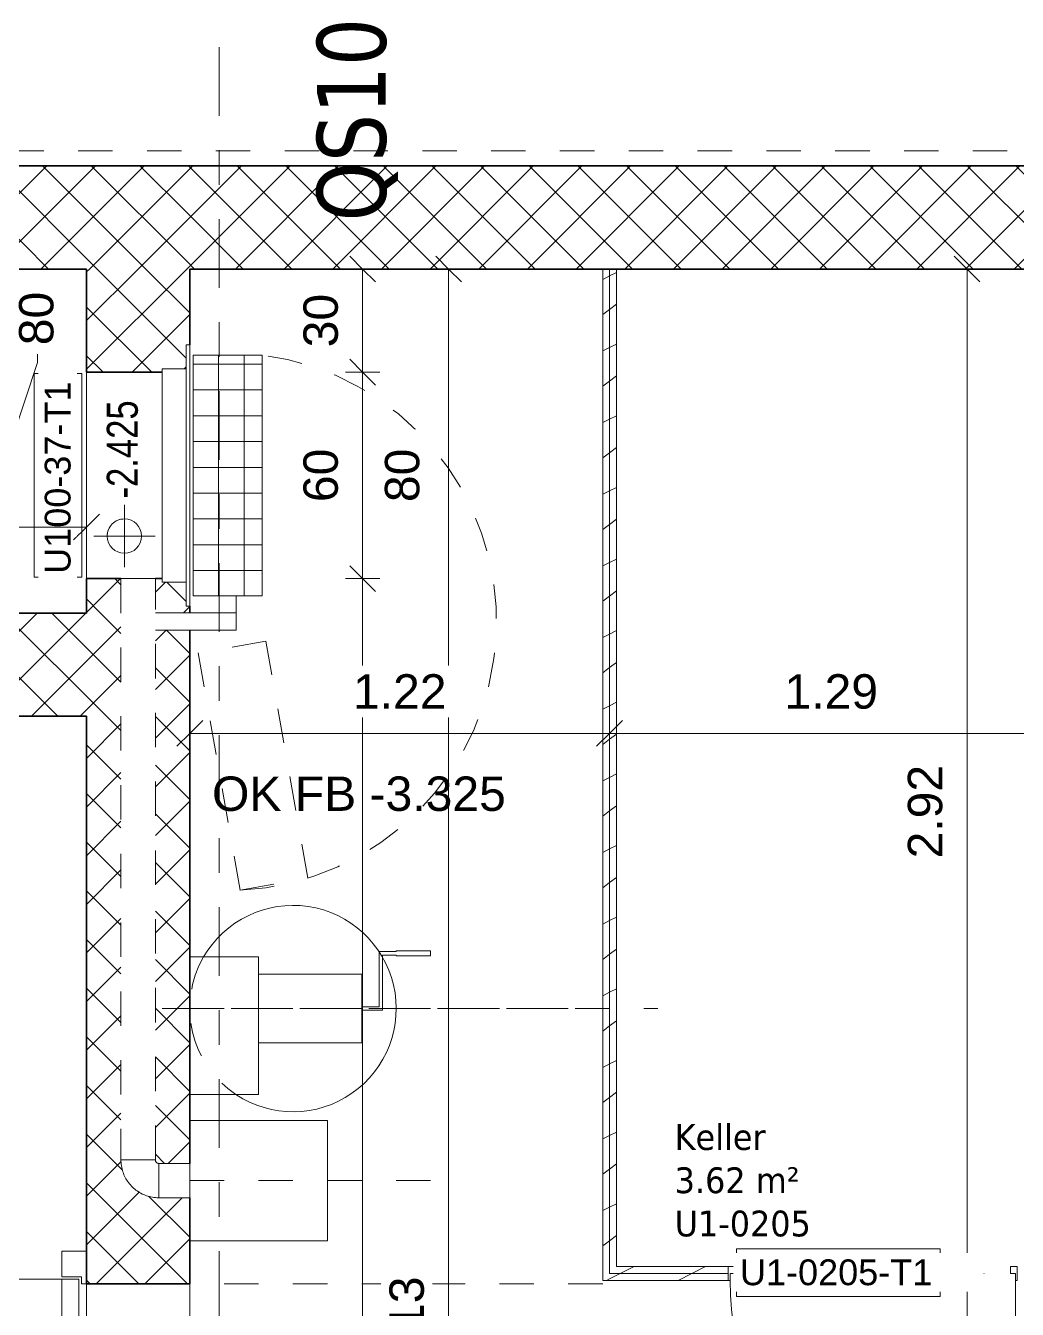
# Model space of a CAD drawing. Header units: metres. Extents: x -86 to 44, y -23 to 39.
# Drawn here: x -16.46 to -13.578, y 28.077 to 31.809 of the extents above; entities that cross this region are included whole.
import ezdxf

# ---------------------------------------------------------------- set-up
doc = ezdxf.new("R2010")
doc.units = ezdxf.units.M
for name, pattern in [('_Rasterlinie_', [0.375, 0.2, -0.05, 0.075, -0.05]), ('_Strichliert - Fein_', [0.15, 0.1, -0.05]), ('_Strichpunkt - Fein_', [0.2, 0.1, -0.05, 0, -0.05]), ('_Verdeckte Linien_', [0.15, 0.1, -0.05]), ('Strich Punkt fein', [0.2, 0.1, -0.05, 0, -0.05]), ('Strichpunkt - Weit', [0.5, 0.2, -0.15, 0, -0.15])]:
    doc.linetypes.add(name, pattern=pattern)
for name, color, linetype, lineweight in [('A-____-____-DIMS', 7, 'Continuous', 5), ('A-____-____-DIMS-50', 7, 'Continuous', 5), ('A-AREA-____-IDEN', 7, 'Continuous', 5), ('A-DETL-____-THIN', 7, 'Continuous', 9), ('A-DETL-GENF-HDLN', 7, '_Verdeckte Linien_', 9), ('A-DETL-GENF-OTLN', 7, 'Continuous', 9), ('A-DOOR-____-HDLN', 7, '_Verdeckte Linien_', 9), ('A-DOOR-____-IDEN', 7, 'Continuous', 5), ('A-DOOR-____-OTLN', 7, 'Continuous', 9), ('A-DOOR-FRAM-MCUT', 7, 'Continuous', 9), ('A-DOOR-FRAM-OTLN', 7, 'Continuous', 9), ('A-DOOR-OPNG-OTLN', 7, 'Continuous', 9), ('A-WALL-____-MCUT', 7, 'Continuous', 35), ('A-WALL-____-PATT', 7, 'Continuous', 35), ('A-WALL-FNSH-MCUT', 7, 'Continuous', 35), ('G-____-____-DIMS', 7, 'Continuous', 5), ('I-WALL-____-OTLN', 7, 'Continuous', 9), ('M-HVAC-DUCT-OTLN', 7, 'Continuous', 9), ('Q-SPCQ-____-HDLN', 7, '_Verdeckte Linien_', 9), ('Q-SPCQ-____-OTLN', 7, 'Continuous', 9), ('S-GRID-____-OTLN', 7, 'Continuous', 5)]:
    doc.layers.add(name, color=color, linetype=linetype, lineweight=lineweight)
doc.layers.add('A-DETL-____-OTLN', color=5, linetype='Continuous', lineweight=9, true_color=0x0000ff)
doc.layers.add('G-____-____-SYMB', color=7, linetype='Strichpunkt - Weit', lineweight=5, true_color=0x008080)
doc.styles.add('Arial_1', font='arial.ttf', dxfattribs={"height": 0.1})
doc.styles.add('Arial_2', font='arial.ttf', dxfattribs={"height": 0.075})
doc.styles.add('Arial_4', font='arial.ttf', dxfattribs={"width": 0.8, "height": 0.09})
doc.styles.add('Verdana_1', font='verdana.ttf', dxfattribs={"width": 0.8, "height": 0.2})
doc.styles.add('Verdana_3', font='verdana.ttf', dxfattribs={"width": 0.9, "height": 0.075})
doc.dimstyles.new('Arial_2_00mm_fein', dxfattribs={"dimscale": 0.3048, "dimtxt": 0.102026, "dimasz": 0.246063, "dimexe": 0.164042, "dimexo": 0.0625, "dimgap": 0.123031, "dimtad": 1, "dimdec": 1, "dimlfac": 100, "dimrnd": 0.5, "dimdsep": 46, "dimtxsty": 'Arial_1', "dimblk1": 'OBLIQUE', "dimblk2": 'OBLIQUE', "dimsah": 1, "dimcen": 0.09, "dimazin": 0, "dimtfac": 1, "dimtdec": 4, "dimtix": 1, "dimtmove": 0, "dimatfit": 3, "dimfxl": 0.164042, "dimfxlon": 1, "dimtvp": 1, "dimtfill": 1, "dimtolj": 1, "dimtzin": 0, "dimarcsym": 2})
doc.dimstyles.new('Arial_2_00mm_fein_2', dxfattribs={"dimscale": 0.3048, "dimtxt": 0.102026, "dimasz": 0.246063, "dimexe": 0.164042, "dimexo": 0.0625, "dimgap": 0.123031, "dimtad": 1, "dimrnd": 0.005, "dimzin": 0, "dimdsep": 46, "dimtxsty": 'Arial_1', "dimblk1": 'OBLIQUE', "dimblk2": 'OBLIQUE', "dimsah": 1, "dimcen": 0.09, "dimazin": 0, "dimtfac": 1, "dimtdec": 4, "dimtix": 1, "dimtmove": 0, "dimatfit": 3, "dimfxl": 0.164042, "dimfxlon": 1, "dimtvp": 1, "dimtfill": 1, "dimtolj": 1, "dimtzin": 0, "dimarcsym": 2})
doc.dimstyles.new('SUB_Rohbau_fein_1', dxfattribs={"dimscale": 0.3048, "dimtxt": 0.102026, "dimasz": 0.246063, "dimexe": 0.164042, "dimexo": 0.0625, "dimgap": 0.123031, "dimtad": 1, "dimrnd": 0.005, "dimzin": 0, "dimdsep": 46, "dimtxsty": 'Arial_1', "dimblk1": 'OBLIQUE', "dimblk2": 'OBLIQUE', "dimsah": 1, "dimcen": 0.09, "dimazin": 0, "dimtfac": 1, "dimtdec": 4, "dimtix": 1, "dimtmove": 0, "dimatfit": 3, "dimfxl": 0.164042, "dimfxlon": 1, "dimtvp": 1, "dimtfill": 1, "dimtolj": 1, "dimtzin": 0, "dimarcsym": 2})
doc.dimstyles.new('SUB_Rohbau_fein_2', dxfattribs={"dimscale": 0.3048, "dimtxt": 0.102026, "dimasz": 0.246063, "dimexe": 0.164042, "dimexo": 0.0625, "dimgap": 0.123031, "dimtad": 1, "dimrnd": 0.005, "dimzin": 0, "dimdsep": 46, "dimtxsty": 'Arial_1', "dimblk1": 'OBLIQUE', "dimblk2": 'OBLIQUE', "dimsah": 1, "dimcen": 0.09, "dimazin": 0, "dimtfac": 1, "dimtdec": 4, "dimtix": 1, "dimtmove": 2, "dimatfit": 3, "dimfxl": 0.164042, "dimfxlon": 1, "dimtvp": 1, "dimtfill": 1, "dimtolj": 1, "dimtzin": 0, "dimarcsym": 2})
doc.dimstyles.new('SUB_Rohbau_fein_9', dxfattribs={"dimscale": 0.3048, "dimtxt": 0.102026, "dimasz": 0.246063, "dimexe": 0.164042, "dimexo": 0.0625, "dimgap": 0.123031, "dimtad": 1, "dimrnd": 0.005, "dimzin": 0, "dimdsep": 46, "dimtxsty": 'Arial_1', "dimblk1": 'OBLIQUE', "dimblk2": 'OBLIQUE', "dimsah": 1, "dimcen": 0.09, "dimazin": 0, "dimtfac": 1, "dimtdec": 4, "dimtix": 1, "dimtmove": 0, "dimatfit": 3, "dimfxl": 0.164042, "dimfxlon": 1, "dimtvp": 1, "dimtfill": 1, "dimtolj": 1, "dimtzin": 0, "dimarcsym": 2})
pattern_1 = [(45, (0, 0), (-0.07071068, 0.07071068), []), (135, (0, 0), (-0.07071068, -0.07071068), [])]
pattern_2 = [(216.87, (0.0833, 0.20825), (0.624749256, 0.416501116), [0.10412, -0.93712]), (206.565, (0.20825, 0.14578), (-0.20825414, -0.2082493), [0.23283, -0.23283]), (198.435, (0.20825, 0.04165), (-0.41650024, -0.20824584), [0.13171, -0.52684])]

# ---------------------------------------------------------------- blocks, each defined once
blk = doc.blocks.new('TU DF 1 - Rahmenstock - stumpf einschlagend - 800x1900 Kellerabteil-V76--01_UG_OK_FFB_AF')
at = {"layer": 'A-DOOR-FRAM-MCUT', "color": 253, "true_color": 0x999999}
for p, q in [((-0.42, 0.02), (-0.4, 0.02)), ((-0.42, -0.02), (-0.42, 0.02)), ((-0.4, 0.02), (-0.4, 0)), ((0.4, 0.02), (0.42, 0.02)), ((0.4, 0), (0.4, 0.02)), ((0.42, 0.02), (0.42, -0.02)), ((-0.415, -0.02), (-0.42, -0.02)), ((-0.415, 0), (-0.415, -0.02)), ((-0.4, 0), (-0.415, 0)), ((0.415, 0), (0.4, 0)), ((0.415, -0.02), (0.415, 0)), ((0.42, -0.02), (0.415, -0.02))]:
    blk.add_line(p, q, dxfattribs=at)
at = {"layer": 'A-DOOR-OPNG-OTLN', "color": 253, "true_color": 0x999999}
blk.add_line((0.415, -0.02), (0.415, -0.85), dxfattribs=at)
blk.add_arc((0.415, -0.02), 0.83, 180, 270, dxfattribs=at)
blk = doc.blocks.new('TU DF 1 - Schutzraumtür - ML - 600 x 800 - EI60-V82--01_UG_OK_FFB_AF')
at = {"layer": 'A-DETL-GENF-HDLN'}
for p, q in [((1.1709, 0.4931), (0.4815, 0.3715)), ((1.2056, 0.2961), (1.1709, 0.4931)), ((0.4815, 0.3715), (0.5162, 0.1745)), ((0.5162, 0.1745), (1.2056, 0.2961))]:
    blk.add_line(p, q, dxfattribs=at)
at = {"layer": 'A-DOOR-____-HDLN'}
blk.add_arc((0.425, 0.2598), 0.7815, 2.6343, 172.6343, dxfattribs=at)
at = {"layer": 'A-DOOR-____-OTLN'}
for p, q in [((0.3998, 0.285), (0.35, 0.285)), ((0.4498, 0.285), (0.3998, 0.285)), ((0.3998, 0.285), (0.3998, 0.05)), ((0.4498, 0.05), (0.4498, 0.285)), ((0.35, 0.235), (0.3998, 0.235))]:
    blk.add_line(p, q, dxfattribs=at)
at = {"layer": 'A-DOOR-FRAM-OTLN'}
for p, q in [((-0.38, 0.14), (-0.38, 0.15)), ((0.38, 0.15), (-0.38, 0.15)), ((0.38, 0.15), (0.38, 0.14)), ((-0.38, 0.14), (0.38, 0.14)), ((-0.31, 0.07), (-0.31, 0.14)), ((0.31, 0.14), (0.31, 0.07)), ((-0.31, 0.07), (0.31, 0.07))]:
    blk.add_line(p, q, dxfattribs=at)
blk = doc.blocks.new('StA_TU_HBR_1HDF - n_B_90x200-42359774--01_UG_OK_FFB_AF')
at = {"layer": 'A-DOOR-____-OTLN', "linetype": 'Strich Punkt fein'}
for p, q in [((0.45, 0.15), (-0.45, 0.15)), ((-0.45, -0.15), (0.45, -0.15))]:
    blk.add_line(p, q, dxfattribs=at)
at = {"layer": 'A-DOOR-____-OTLN'}
for p, q in [((-0.463, -0.222), (-0.463, -0.172)), ((-0.463, -0.172), (0.463, -0.172)), ((0.463, -0.172), (0.463, -0.222)), ((0.463, -0.222), (-0.463, -0.222))]:
    blk.add_line(p, q, dxfattribs=at)
at = {"layer": 'A-DOOR-FRAM-MCUT'}
for p, q in [((-0.545, -0.15), (-0.45, -0.15)), ((-0.545, -0.222), (-0.545, -0.15)), ((-0.47, -0.165), (-0.47, -0.222)), ((-0.45, -0.165), (-0.47, -0.165)), ((-0.45, -0.15), (-0.45, -0.165)), ((0.45, -0.15), (0.545, -0.15)), ((0.45, -0.165), (0.45, -0.15)), ((0.47, -0.165), (0.45, -0.165)), ((0.47, -0.222), (0.47, -0.165)), ((0.545, -0.15), (0.545, -0.222)), ((-0.47, -0.222), (-0.545, -0.222)), ((0.545, -0.222), (0.47, -0.222))]:
    blk.add_line(p, q, dxfattribs=at)
at = {"layer": 'A-DOOR-OPNG-OTLN'}
blk.add_line((-0.463, -1.148), (-0.463, -0.222), dxfattribs=at)
blk.add_arc((-0.463, -0.222), 0.926, 270, 0, dxfattribs=at)
blk = doc.blocks.new('SO_Belüftung_Schutzraum - Typ 2-42393395--01_UG_OK_FFB_AF')
at = {"layer": 'A-DETL-GENF-HDLN'}
for p, q in [((-0.8, -0.08), (-0.8, 1.36)), ((-1.6, 0), (-1.6, 1.2)), ((-1.6, 1.2), (0, 1.2)), ((0, 1.2), (0, 0)), ((-0.3, 0), (-0.3, 0.7)), ((-0.95, 0), (-1.6, 0)), ((0, 0), (-0.55, 0))]:
    blk.add_line(p, q, dxfattribs=at)
blk.add_arc((-0.8, 0.3), 0.3, 240, 326.4427, dxfattribs=at)
at = {"layer": 'A-DETL-GENF-OTLN'}
for p, q in [((-0.9533, 0.7), (-0.9683, 0.7)), ((-0.9683, 0.6), (-0.9683, 0.7)), ((-0.9533, 0.6), (-0.9533, 0.7)), ((-0.9658, 0.6), (-0.9683, 0.6)), ((-0.9658, 0.55), (-0.9658, 0.6)), ((-0.9558, 0.6), (-0.9533, 0.6)), ((-0.9558, 0.56), (-0.9558, 0.6)), ((-0.795, 0.56), (-0.9558, 0.56)), ((-0.795, 0.5), (-0.795, 0.56)), ((-0.805, 0.55), (-0.9658, 0.55)), ((-0.805, 0.5), (-0.805, 0.55)), ((-0.9, 0.5), (-0.7, 0.5)), ((-0.9, 0.2), (-0.9, 0.5)), ((-0.7, 0.5), (-0.7, 0.2)), ((-0.475, 0.4), (-0.125, 0.4)), ((-0.475, 0), (-0.475, 0.4)), ((-0.125, 0.4), (-0.125, 0)), ((-0.95, 0.2), (-0.55, 0.2)), ((-0.95, 0), (-0.95, 0.2)), ((-0.55, 0.2), (-0.55, 0)), ((-0.55, 0), (-0.95, 0)), ((-0.125, 0), (-0.475, 0))]:
    blk.add_line(p, q, dxfattribs=at)
blk.add_arc((-0.8, 0.3), 0.3, 326.4427, 240, dxfattribs=at)
at = {"layer": 'Q-SPCQ-____-HDLN'}
blk.add_line((-0.8, 0), (-0.8, 1.2), dxfattribs=at)
blk = doc.blocks.new('Bogen rund - 0_6 a-42395292--01_UG_OK_FFB_AF')
at = {"layer": 'M-HVAC-DUCT-OTLN'}
for p, q in [((-0.06, 0.05), (-0.06, -0.05)), ((-0.05, -0.06), (0.05, -0.06))]:
    blk.add_line(p, q, dxfattribs=at)
at = {"layer": 'M-HVAC-DUCT-OTLN', "flags": 128}
for points in [[(0.05, -0.06), (0.0499, -0.0556), (0.0496, -0.0512), (0.0492, -0.0468), (0.0486, -0.0425), (0.0478, -0.0381), (0.0468, -0.0339), (0.0457, -0.0296), (0.0444, -0.0254), (0.0429, -0.0212), (0.0413, -0.0172), (0.0395, -0.0131), (0.0376, -0.0092), (0.0355, -0.0053), (0.0332, -0.0016), (0.0308, 0.0021), (0.0282, 0.0057), (0.0255, 0.0092), (0.0227, 0.0125), (0.0197, 0.0158), (0.0166, 0.0189), (0.0134, 0.0219), (0.0101, 0.0248), (0.0066, 0.0275), (0.0031, 0.0301), (-0.0006, 0.0326), (-0.0043, 0.0349), (-0.0082, 0.037), (-0.0121, 0.039), (-0.0161, 0.0408), (-0.0201, 0.0425), (-0.0243, 0.044), (-0.0285, 0.0454), (-0.0327, 0.0466), (-0.037, 0.0476), (-0.0413, 0.0484), (-0.0457, 0.0491), (-0.05, 0.0495), (-0.0544, 0.0499), (-0.0588, 0.05), (-0.06, 0.05)], [(-0.06, -0.05), (-0.0596, -0.05), (-0.0592, -0.05), (-0.0588, -0.0501), (-0.0584, -0.0501), (-0.058, -0.0502), (-0.0576, -0.0503), (-0.0572, -0.0504), (-0.0569, -0.0505), (-0.0565, -0.0506), (-0.0561, -0.0508), (-0.0557, -0.051), (-0.0554, -0.0511), (-0.055, -0.0513), (-0.0547, -0.0515), (-0.0544, -0.0517), (-0.054, -0.052), (-0.0537, -0.0522), (-0.0534, -0.0525), (-0.0531, -0.0528), (-0.0528, -0.053), (-0.0526, -0.0533), (-0.0523, -0.0536), (-0.052, -0.0539), (-0.0518, -0.0543), (-0.0516, -0.0546), (-0.0514, -0.0549), (-0.0512, -0.0553), (-0.051, -0.0556), (-0.0508, -0.056), (-0.0507, -0.0564), (-0.0505, -0.0568), (-0.0504, -0.0571), (-0.0503, -0.0575), (-0.0502, -0.0579), (-0.0501, -0.0583), (-0.0501, -0.0587), (-0.05, -0.0591), (-0.05, -0.0595), (-0.05, -0.0599), (-0.05, -0.06)]]:
    blk.add_lwpolyline(points, dxfattribs=at)
blk = doc.blocks.new('DIMBLOCK136--01_UG_OK_FFB_AF')
at = {"layer": 'A-____-____-DIMS-50'}
for p, q in [((-19.788, 30.3516), (-19.788, 30.4016)), ((-19.788, 30.3516), (-19.7505, 30.3891)), ((-16.283, 30.3516), (-16.283, 30.4016)), ((-16.283, 30.3516), (-16.2455, 30.3891)), ((-19.788, 30.3516), (-19.8255, 30.3141)), ((-19.788, 30.3516), (-16.283, 30.3516)), ((-19.788, 30.3516), (-19.788, 30.3016)), ((-16.283, 30.3516), (-16.3205, 30.3141)), ((-16.283, 30.3516), (-16.283, 30.3016))]:
    blk.add_line(p, q, dxfattribs=at)
at = {"layer": 'A-____-____-DIMS-50', "color": 0, "insert": (-18.1972, 30.5236), "char_height": 0.1, "width": 0.388091, "attachment_point": 1, "line_spacing_factor": 0.941778, "style": 'Arial_1', "bg_fill": 3, "box_fill_scale": 1.25, "bg_fill_color": 256, "bg_fill_true_color": 13158600, "bg_fill_transparency": 0}
blk.add_mtext('3.50\\A2\\H0.5x;\\S5^  ;\\H2x;', dxfattribs=at)
blk = doc.blocks.new('_Oblique')
at = {"color": 0, "linetype": 'ByBlock', "lineweight": -2}
blk.add_line((-0.5, -0.5), (0.5, 0.5), dxfattribs=at)
blk = doc.blocks.new('DIMBLOCK188--01_UG_OK_FFB_AF')
at = {"layer": 'A-____-____-DIMS-50'}
for p, q in [((-16.5343, 28.1516), (-16.5718, 28.1891)), ((-16.5343, 28.1516), (-16.5843, 28.1516)), ((-16.5343, 27.2516), (-16.5343, 28.1516)), ((-16.5343, 28.1516), (-16.4968, 28.1141)), ((-16.5343, 28.1516), (-16.4843, 28.1516)), ((-16.5343, 27.2516), (-16.5718, 27.2891)), ((-16.5343, 27.2516), (-16.5843, 27.2516)), ((-16.5343, 27.2516), (-16.4968, 27.2141)), ((-16.5343, 27.2516), (-16.4843, 27.2516))]:
    blk.add_line(p, q, dxfattribs=at)
at = {"layer": 'A-____-____-DIMS-50', "color": 0, "char_height": 0.1, "attachment_point": 1, "rotation": 90, "line_spacing_factor": 0.941778, "style": 'Arial_1', "bg_fill": 3, "box_fill_scale": 1.25, "bg_fill_color": 256, "bg_fill_true_color": 13158600, "bg_fill_transparency": 0}
for s, insert, width in [('2.00', (-16.4697, 27.5659), 0.325653), ('90', (-16.7063, 27.624), 0.186088)]:
    blk.add_mtext(s, dxfattribs=dict(at, insert=insert, width=width))
blk = doc.blocks.new('DIMBLOCK192--01_UG_OK_FFB_AF')
at = {"layer": 'A-____-____-DIMS-50'}
for p, q in [((-16.4256, 30.88), (-16.4256, 30.83)), ((-16.5343, 30.8016), (-16.5718, 30.8391)), ((-16.4256, 30.83), (-16.5343, 30.5016)), ((-16.5343, 30.8016), (-16.5843, 30.8016)), ((-16.5343, 30.2016), (-16.5343, 30.8016)), ((-16.5343, 30.8016), (-16.4968, 30.7641)), ((-16.5343, 30.8016), (-16.4843, 30.8016)), ((-16.5343, 30.2016), (-16.5718, 30.2391)), ((-16.5343, 30.2016), (-16.5843, 30.2016)), ((-16.5343, 30.2016), (-16.4968, 30.1641)), ((-16.5343, 30.2016), (-16.4843, 30.2016))]:
    blk.add_line(p, q, dxfattribs=at)
at = {"layer": 'A-____-____-DIMS-50', "color": 0, "insert": (-16.7063, 30.424), "char_height": 0.1, "width": 0.186088, "attachment_point": 1, "rotation": 90, "line_spacing_factor": 0.941778, "style": 'Arial_1', "bg_fill": 3, "box_fill_scale": 1.25, "bg_fill_color": 256, "bg_fill_true_color": 13158600, "bg_fill_transparency": 0}
blk.add_mtext('60', dxfattribs=at)
at = {"layer": 'A-____-____-DIMS-50', "color": 0, "insert": (-16.4793, 30.88), "char_height": 0.1, "width": 0.186088, "attachment_point": 1, "rotation": 90, "line_spacing_factor": 0.941778, "style": 'Arial_1', "bg_fill": 3, "box_fill_scale": 1.25, "bg_fill_color": 256, "bg_fill_true_color": 13158600, "bg_fill_transparency": 0}
blk.add_mtext('80', dxfattribs=at)
blk = doc.blocks.new('DIMBLOCK213--01_UG_OK_FFB_AF')
at = {"layer": 'A-____-____-DIMS-50'}
for p, q in [((-15.4807, 31.1016), (-15.5182, 31.1391)), ((-15.4807, 31.1016), (-15.5307, 31.1016)), ((-15.4807, 31.1016), (-15.4807, 30.8016)), ((-15.4807, 31.1016), (-15.4432, 31.0641)), ((-15.4807, 31.1016), (-15.4307, 31.1016)), ((-15.4807, 30.8016), (-15.5182, 30.8391)), ((-15.4807, 30.8016), (-15.5307, 30.8016)), ((-15.4807, 30.8016), (-15.4432, 30.7641)), ((-15.4807, 30.8016), (-15.4307, 30.8016))]:
    blk.add_line(p, q, dxfattribs=at)
at = {"layer": 'A-____-____-DIMS-50', "color": 0, "insert": (-15.6527, 30.874), "char_height": 0.1, "width": 0.186088, "attachment_point": 1, "rotation": 90, "line_spacing_factor": 0.941778, "style": 'Arial_1', "bg_fill": 3, "box_fill_scale": 1.25, "bg_fill_color": 256, "bg_fill_true_color": 13158600, "bg_fill_transparency": 0}
blk.add_mtext('30', dxfattribs=at)
blk = doc.blocks.new('DIMBLOCK214--01_UG_OK_FFB_AF')
at = {"layer": 'A-____-____-DIMS-50'}
for p, q in [((-15.4807, 30.8016), (-15.5182, 30.8391)), ((-15.4807, 30.8016), (-15.5307, 30.8016)), ((-15.4807, 30.8016), (-15.4807, 30.2016)), ((-15.4807, 30.8016), (-15.4432, 30.7641)), ((-15.4807, 30.8016), (-15.4307, 30.8016)), ((-15.4807, 30.2016), (-15.5182, 30.2391)), ((-15.4807, 30.2016), (-15.5307, 30.2016)), ((-15.4807, 30.2016), (-15.4432, 30.1641)), ((-15.4807, 30.2016), (-15.4307, 30.2016))]:
    blk.add_line(p, q, dxfattribs=at)
at = {"layer": 'A-____-____-DIMS-50', "color": 0, "char_height": 0.1, "width": 0.186088, "attachment_point": 1, "rotation": 90, "line_spacing_factor": 0.941778, "style": 'Arial_1', "bg_fill": 3, "box_fill_scale": 1.25, "bg_fill_color": 256, "bg_fill_true_color": 13158600, "bg_fill_transparency": 0}
for s, insert in [('60', (-15.6527, 30.424)), ('80', (-15.416, 30.424))]:
    blk.add_mtext(s, dxfattribs=dict(at, insert=insert))
blk = doc.blocks.new('DIMBLOCK215--01_UG_OK_FFB_AF')
at = {"layer": 'A-____-____-DIMS-50'}
for p, q in [((-15.4807, 30.2016), (-15.5182, 30.2391)), ((-15.4807, 30.2016), (-15.5307, 30.2016)), ((-15.4807, 30.2016), (-15.4807, 24.9716)), ((-15.4807, 30.2016), (-15.4432, 30.1641)), ((-15.4807, 30.2016), (-15.4307, 30.2016)), ((-15.4807, 24.9716), (-15.5182, 25.0091)), ((-15.4807, 24.9716), (-15.5307, 24.9716)), ((-15.4807, 24.9716), (-15.4432, 24.9341)), ((-15.4807, 24.9716), (-15.4307, 24.9716))]:
    blk.add_line(p, q, dxfattribs=at)
at = {"layer": 'A-____-____-DIMS-50', "color": 0, "insert": (-15.6527, 27.4509), "char_height": 0.1, "width": 0.325653, "attachment_point": 1, "rotation": 90, "line_spacing_factor": 0.941778, "style": 'Arial_1', "bg_fill": 3, "box_fill_scale": 1.25, "bg_fill_color": 256, "bg_fill_true_color": 13158600, "bg_fill_transparency": 0}
blk.add_mtext('5.23', dxfattribs=at)
blk = doc.blocks.new('DIMBLOCK216--01_UG_OK_FFB_AF')
at = {"layer": 'A-____-____-DIMS-50'}
for p, q in [((-15.2307, 31.1016), (-15.2682, 31.1391)), ((-15.2307, 31.1016), (-15.2807, 31.1016)), ((-15.2307, 31.1016), (-15.2307, 24.9716)), ((-15.2307, 31.1016), (-15.1932, 31.0641)), ((-15.2307, 31.1016), (-15.1807, 31.1016)), ((-15.2307, 24.9716), (-15.2682, 25.0091)), ((-15.2307, 24.9716), (-15.2807, 24.9716)), ((-15.2307, 24.9716), (-15.1932, 24.9341)), ((-15.2307, 24.9716), (-15.1807, 24.9716))]:
    blk.add_line(p, q, dxfattribs=at)
at = {"layer": 'A-____-____-DIMS-50', "color": 0, "insert": (-15.4027, 27.9009), "char_height": 0.1, "width": 0.325653, "attachment_point": 1, "rotation": 90, "line_spacing_factor": 0.941778, "style": 'Arial_1', "bg_fill": 3, "box_fill_scale": 1.25, "bg_fill_color": 256, "bg_fill_true_color": 13158600, "bg_fill_transparency": 0}
blk.add_mtext('6.13', dxfattribs=at)
blk = doc.blocks.new('DIMBLOCK1636--01_UG_OK_FFB_AF')
at = {"layer": 'A-____-____-DIMS-50'}
for p, q in [((-14.763, 29.7516), (-14.763, 29.8016)), ((-14.763, 29.7516), (-14.7255, 29.7891)), ((-13.475, 29.7516), (-13.475, 29.8016)), ((-13.475, 29.7516), (-13.4375, 29.7891)), ((-14.763, 29.7516), (-14.8005, 29.7141)), ((-13.475, 29.7516), (-14.763, 29.7516)), ((-14.763, 29.7516), (-14.763, 29.7016)), ((-13.475, 29.7516), (-13.5125, 29.7141)), ((-13.475, 29.7516), (-13.475, 29.7016))]:
    blk.add_line(p, q, dxfattribs=at)
at = {"layer": 'A-____-____-DIMS-50', "color": 0, "insert": (-14.2547, 29.9236), "char_height": 0.1, "width": 0.325653, "attachment_point": 1, "line_spacing_factor": 0.941778, "style": 'Arial_1', "bg_fill": 3, "box_fill_scale": 1.25, "bg_fill_color": 256, "bg_fill_true_color": 13158600, "bg_fill_transparency": 0}
blk.add_mtext('1.29', dxfattribs=at)
blk = doc.blocks.new('DIMBLOCK1637--01_UG_OK_FFB_AF')
at = {"layer": 'A-____-____-DIMS-50'}
for p, q in [((-15.983, 29.7516), (-15.983, 29.8016)), ((-15.983, 29.7516), (-15.9455, 29.7891)), ((-14.763, 29.7516), (-14.763, 29.8016)), ((-14.763, 29.7516), (-14.7255, 29.7891)), ((-15.983, 29.7516), (-16.0205, 29.7141)), ((-14.763, 29.7516), (-15.983, 29.7516)), ((-15.983, 29.7516), (-15.983, 29.7016)), ((-14.763, 29.7516), (-14.8005, 29.7141)), ((-14.763, 29.7516), (-14.763, 29.7016))]:
    blk.add_line(p, q, dxfattribs=at)
at = {"layer": 'A-____-____-DIMS-50', "color": 0, "insert": (-15.5087, 29.9236), "char_height": 0.1, "width": 0.325653, "attachment_point": 1, "line_spacing_factor": 0.941778, "style": 'Arial_1', "bg_fill": 3, "box_fill_scale": 1.25, "bg_fill_color": 256, "bg_fill_true_color": 13158600, "bg_fill_transparency": 0}
blk.add_mtext('1.22', dxfattribs=at)
blk = doc.blocks.new('Höhenkoten - Kreuz leer-8422377--01_UG_OK_FFB_AF')
at = {"layer": 'G-____-____-DIMS'}
for p, q in [((0, 0.0024), (0, 0.003182)), ((0, 0.0029), (0, -0.0001)), ((0, 0.0024), (0, 0.0014)), ((0, 0.0014), (0, 0.0024)), ((-0.001, 0.0014), (-0.0018, 0.0014)), ((-0.0015, 0.0014), (0.0015, 0.0014)), ((0, 0.0014), (-0.001, 0.0014)), ((-0.001, 0.0014), (0, 0.0014)), ((0, 0.0004), (0, 0.0014)), ((0, 0.0014), (0.001, 0.0014)), ((0.001, 0.0014), (0, 0.0014)), ((0, 0.0014), (0, 0.0004)), ((0.001, 0.0014), (0.001826, 0.0014)), ((0, 0.0004), (0, -0.000388))]:
    blk.add_line(p, q, dxfattribs=at)
for start, end in [(360, 180), (90, 180), (360, 90), (180, 270), (180, 360), (270, 360)]:
    blk.add_arc((0, 0.0014), 0.001, start, end, dxfattribs=at)
blk = doc.blocks.new('DIMBLOCK1677--01_UG_OK_FFB_AF')
at = {"layer": 'A-____-____-DIMS-50'}
for p, q in [((-13.7242, 31.1016), (-13.7617, 31.1391)), ((-13.7242, 31.1016), (-13.7742, 31.1016)), ((-13.7242, 31.1016), (-13.7242, 28.1816)), ((-13.7242, 31.1016), (-13.6867, 31.0641)), ((-13.7242, 31.1016), (-13.6742, 31.1016)), ((-13.7242, 28.1816), (-13.7617, 28.2191)), ((-13.7242, 28.1816), (-13.7742, 28.1816)), ((-13.7242, 28.1816), (-13.6867, 28.1441)), ((-13.7242, 28.1816), (-13.6742, 28.1816))]:
    blk.add_line(p, q, dxfattribs=at)
at = {"layer": 'A-____-____-DIMS-50', "color": 0, "insert": (-13.8962, 29.3882), "char_height": 0.1, "width": 0.325653, "attachment_point": 1, "rotation": 90, "line_spacing_factor": 0.941778, "style": 'Arial_1', "bg_fill": 3, "box_fill_scale": 1.25, "bg_fill_color": 256, "bg_fill_true_color": 13158600, "bg_fill_transparency": 0}
blk.add_mtext('2.92', dxfattribs=at)
blk = doc.blocks.new('DIMBLOCK1678--01_UG_OK_FFB_AF')
at = {"layer": 'A-____-____-DIMS-50'}
for p, q in [((-13.7242, 28.1816), (-13.7617, 28.2191)), ((-13.7242, 28.1816), (-13.7742, 28.1816)), ((-13.7242, 28.1816), (-13.7242, 26.9216)), ((-13.7242, 28.1816), (-13.6867, 28.1441)), ((-13.7242, 28.1816), (-13.6742, 28.1816)), ((-13.7242, 26.9216), (-13.7617, 26.9591)), ((-13.7242, 26.9216), (-13.7742, 26.9216)), ((-13.7242, 26.9216), (-13.6867, 26.8841)), ((-13.7242, 26.9216), (-13.6742, 26.9216))]:
    blk.add_line(p, q, dxfattribs=at)
at = {"layer": 'A-____-____-DIMS-50', "color": 0, "insert": (-13.8962, 27.3519), "char_height": 0.1, "width": 0.325653, "attachment_point": 1, "rotation": 90, "line_spacing_factor": 0.941778, "style": 'Arial_1', "bg_fill": 3, "box_fill_scale": 1.25, "bg_fill_color": 256, "bg_fill_true_color": 13158600, "bg_fill_transparency": 0}
blk.add_mtext('1.26', dxfattribs=at)

msp = doc.modelspace()

# ---------------------------------------------------------------- hatches: boundary and pattern name
at = {"layer": 'A-DETL-GENF-OTLN'}
h = msp.add_hatch(dxfattribs=at)
h.set_pattern_fill('FP_2', color=256, style=0, pattern_type=2)
h.set_pattern_definition([(0, (0, 0), (0, 0.075), []), (90, (0, 0), (-0.075, 5e-18), [])])
h.paths.add_polyline_path([(-25.893, 28.6916), (-25.893, 28.8916), (-26.593, 28.8916), (-26.593, 28.6916), (-26.0451, 28.6916)])
h.paths.add_polyline_path([(-25.0335, 28.6916), (-24.643, 28.6916), (-24.643, 28.8916), (-25.343, 28.8916), (-25.343, 28.6916)])
h.paths.add_polyline_path([(1.262, 29.9916), (1.962, 29.9916), (1.962, 30.1916), (1.262, 30.1916)])
h.paths.add_polyline_path([(-2.653, 29.9916), (-2.653, 30.1916), (-3.353, 30.1916), (-3.353, 29.9916), (-2.693, 29.9916)])
h.paths.add_polyline_path([(-7.193, 29.9916), (-7.193, 30.1916), (-7.893, 30.1916), (-7.893, 29.9916), (-7.233, 29.9916)])
h.paths.add_polyline_path([(-15.9294, 30.1516), (-15.773, 30.1516), (-15.773, 30.8516), (-15.973, 30.8516), (-15.973, 30.1516)])
at = {"layer": 'A-WALL-____-PATT', "lineweight": 9}
h = msp.add_hatch(dxfattribs=at)
h.set_pattern_fill('FP_1', color=256, style=0, pattern_type=2)
h.set_pattern_definition(pattern_1)
h.paths.add_polyline_path([(-16.283, 31.1016), (-15.988, 31.1016), (-15.988, 31.4016), (-69.9425, 31.4016), (-70.2151, 31.1016), (-16.4352, 31.1016)])
h = msp.add_hatch(dxfattribs=at)
h.set_pattern_fill('FP_1', color=256, style=0, pattern_type=2)
h.set_pattern_definition(pattern_1)
h.paths.add_polyline_path([(-8.343, 31.1016), (25.752, 31.1016), (25.752, 31.4016), (-15.988, 31.4016), (-15.988, 31.1016), (-8.8484, 31.1016)])
h = msp.add_hatch(dxfattribs=at)
h.set_pattern_fill('FP_1', color=256, style=0, pattern_type=2)
h.set_pattern_definition(pattern_1)
h.paths.add_polyline_path([(-16.183, 30.1016), (-16.183, 30.2016), (-16.283, 30.2016), (-16.283, 30.1016)])
h.paths.add_polyline_path([(-15.993, 30.1017), (-15.983, 30.1017), (-15.983, 30.1216), (-15.993, 30.1216), (-15.993, 30.1916), (-16.063, 30.1916), (-16.063, 30.2016), (-16.083, 30.2016), (-16.083, 30.1017), (-16.063, 30.1017)])
h.paths.add_polyline_path([(-16.063, 30.8016), (-16.063, 30.8116), (-15.993, 30.8116), (-15.993, 30.8816), (-15.983, 30.8816), (-15.983, 31.1016), (-16.283, 31.1016), (-16.283, 30.8016), (-16.073, 30.8016)])
at = {"layer": 'A-WALL-____-PATT', "lineweight": 9, "true_color": 0xc3b7ad}
h = msp.add_hatch(dxfattribs=at)
h.set_pattern_fill('FP_4', color=9, style=0, pattern_type=2)
h.set_pattern_definition(pattern_2)
h.paths.add_polyline_path([(-14.763, 28.1616), (-14.763, 31.1016), (-14.783, 31.1016), (-14.783, 28.1616)])
h = msp.add_hatch(dxfattribs=at)
h.set_pattern_fill('FP_4', color=9, style=0, pattern_type=2)
h.set_pattern_definition(pattern_2)
h.paths.add_polyline_path([(-14.743, 28.1816), (-14.743, 31.1016), (-14.763, 31.1016), (-14.763, 28.1816)])
at = {"layer": 'A-WALL-____-PATT', "lineweight": 9}
h = msp.add_hatch(dxfattribs=at)
h.set_pattern_fill('FP_1', color=256, style=0, pattern_type=2)
h.set_pattern_definition(pattern_1)
h.paths.add_polyline_path([(-69.9425, 29.8016), (-64.3928, 29.8016), (-64.3928, 30.1016), (-70.0159, 30.1016), (-70.0159, 29.8016)])
h.paths.add_polyline_path([(-25.493, 29.8016), (-19.538, 29.8016), (-19.538, 30.1016), (-62.1928, 30.1016), (-62.1928, 29.8016), (-25.5393, 29.8016)])
h.paths.add_polyline_path([(-15.983, 29.8016), (-15.983, 30.0517), (-16.083, 30.0517), (-16.083, 29.8016), (-15.988, 29.8016)])
h.paths.add_polyline_path([(-16.283, 29.8016), (-16.183, 29.8016), (-16.183, 30.1016), (-19.438, 30.1016), (-19.438, 29.8016), (-16.4352, 29.8016)])
h = msp.add_hatch(dxfattribs=at)
h.set_pattern_fill('FP_1', color=256, style=0, pattern_type=2)
h.set_pattern_definition(pattern_1)
h.paths.add_polyline_path([(-16.083, 24.9716), (-15.983, 24.9716), (-15.983, 27.2516), (-16.283, 27.2516), (-16.283, 24.9716)])
h.paths.add_polyline_path([(-16.183, 28.1516), (-15.983, 28.1516), (-15.983, 28.4016), (-16.073, 28.4016), (-16.1076, 28.4073), (-16.1387, 28.4236), (-16.162, 28.4469), (-16.1777, 28.4782), (-16.183, 28.5116), (-16.183, 29.8016), (-16.283, 29.8016), (-16.283, 28.1516)])
h.paths.add_polyline_path([(-15.983, 28.5016), (-15.983, 29.8016), (-16.083, 29.8016), (-16.083, 28.5116), (-16.0797, 28.5043), (-16.073, 28.5016), (-16.0559, 28.5016)])
at = {"layer": 'A-WALL-____-PATT', "lineweight": 9, "true_color": 0xc3b7ad}
h = msp.add_hatch(dxfattribs=at)
h.set_pattern_fill('FP_4', color=9, style=0, pattern_type=2)
h.set_pattern_definition(pattern_2)
h.paths.add_polyline_path([(-12.207, 28.1616), (-11.898, 28.1616), (-11.898, 28.1816), (-12.318, 28.1816), (-12.318, 28.1616)])
h.paths.add_polyline_path([(-8.343, 28.1616), (-8.343, 28.1816), (-8.393, 28.1816), (-8.393, 28.1616)])
h.paths.add_polyline_path([(-14.418, 28.1616), (-14.418, 28.1816), (-14.763, 28.1816), (-14.763, 28.1616), (-14.743, 28.1616)])
h.paths.add_polyline_path([(-10.698, 28.1616), (-10.698, 28.1816), (-11.058, 28.1816), (-11.058, 28.1616), (-10.8716, 28.1616)])
h.paths.add_polyline_path([(-13.578, 28.1616), (-13.158, 28.1616), (-13.158, 28.1816), (-13.578, 28.1816)])
h.paths.add_polyline_path([(-9.631, 28.1616), (-9.233, 28.1616), (-9.233, 28.1816), (-9.858, 28.1816), (-9.858, 28.1616)])
h = msp.add_hatch(dxfattribs=at)
h.set_pattern_fill('FP_4', color=9, style=0, pattern_type=2)
h.set_pattern_definition(pattern_2)
h.paths.add_polyline_path([(-13.495, 28.1816), (-13.158, 28.1816), (-13.158, 28.2016), (-13.578, 28.2016), (-13.578, 28.1816)])
h.paths.add_polyline_path([(-14.743, 28.1816), (-14.418, 28.1816), (-14.418, 28.2016), (-14.743, 28.2016)])
h.paths.add_polyline_path([(-10.919, 28.1816), (-10.698, 28.1816), (-10.698, 28.2016), (-11.058, 28.2016), (-11.058, 28.1816)])
h.paths.add_polyline_path([(-12.167, 28.1816), (-11.898, 28.1816), (-11.898, 28.2016), (-12.318, 28.2016), (-12.318, 28.1816), (-12.187, 28.1816)])
h.paths.add_polyline_path([(-9.858, 28.1816), (-9.233, 28.1816), (-9.233, 28.2016), (-9.858, 28.2016)])
h.paths.add_polyline_path([(-8.343, 28.1816), (-8.343, 28.2016), (-8.393, 28.2016), (-8.393, 28.1816)])

# ---------------------------------------------------------------- linework, layer by layer
at = {"layer": 'A-DETL-____-OTLN', "color": 133, "linetype": '_Strichliert - Fein_', "true_color": 0x4cc3d9}
msp.add_line((26.3929, 31.4456), (-69.9025, 31.4456), dxfattribs=at)
at = {"layer": 'A-DETL-____-THIN'}
for p, q in [((-15.773, 30.8516), (-15.973, 30.8516)), ((-15.973, 30.8516), (-15.973, 30.1516)), ((-15.773, 30.1516), (-15.773, 30.8516)), ((-15.973, 30.1516), (-15.773, 30.1516))]:
    msp.add_line(p, q, dxfattribs=at)
at = {"layer": 'A-DOOR-____-IDEN', "flags": 128}
msp.add_lwpolyline([(-16.4354, 30.2055), (-16.4354, 30.7975), (-16.2964, 30.7975), (-16.2964, 30.2055)], close=True, dxfattribs=at)
at = {"layer": 'A-WALL-____-MCUT'}
for p, q in [((25.752, 31.4016), (-69.9425, 31.4016)), ((-69.8098, 31.1016), (-16.283, 31.1016)), ((-16.283, 31.1016), (-16.283, 30.8016)), ((-15.983, 31.1016), (-9.631, 31.1016)), ((-15.983, 30.8816), (-15.983, 31.1016)), ((-16.283, 30.8016), (-16.063, 30.8016)), ((-16.283, 30.2016), (-16.283, 30.1016)), ((-16.183, 30.2016), (-16.283, 30.2016)), ((-16.063, 30.2016), (-16.083, 30.2016)), ((-15.983, 30.1017), (-15.983, 30.1216)), ((-16.283, 30.1016), (-19.438, 30.1016)), ((-15.983, 28.5016), (-15.983, 30.0517)), ((-16.283, 29.8016), (-19.438, 29.8016)), ((-16.283, 29.8016), (-16.283, 28.1516)), ((-15.983, 28.1516), (-15.983, 28.4016)), ((-16.283, 28.1516), (-15.983, 28.1516))]:
    msp.add_line(p, q, dxfattribs=at)
at = {"layer": 'A-WALL-____-MCUT', "color": 253, "lineweight": 9, "true_color": 0x999999}
for q in [(-14.763, 31.1016), (-14.418, 28.1816)]:
    msp.add_line((-14.763, 28.1816), q, dxfattribs=at)
at = {"layer": 'A-WALL-FNSH-MCUT', "color": 253, "lineweight": 9, "true_color": 0x999999}
for p, q in [((-14.783, 31.1016), (-14.783, 28.1616)), ((-14.743, 28.2016), (-14.743, 31.1016)), ((-14.418, 28.2016), (-14.743, 28.2016)), ((-14.418, 28.1616), (-14.418, 28.2016)), ((-14.783, 28.1616), (-14.418, 28.1616))]:
    msp.add_line(p, q, dxfattribs=at)
at = {"layer": 'I-WALL-____-OTLN'}
msp.add_line((-16.283, 30.2016), (-16.283, 30.8016), dxfattribs=at)
at = {"layer": 'M-HVAC-DUCT-OTLN', "linetype": '_Strichpunkt - Fein_'}
for p, q in [((-16.183, 30.2016), (-16.183, 28.5116)), ((-16.083, 30.2016), (-16.183, 30.2016)), ((-16.083, 28.5116), (-16.083, 30.2016)), ((-16.183, 28.5116), (-16.083, 28.5116)), ((-15.983, 28.5016), (-16.073, 28.5016)), ((-16.073, 28.5016), (-16.073, 28.4016)), ((-15.983, 28.4016), (-15.983, 28.5016)), ((-16.073, 28.4016), (-15.983, 28.4016))]:
    msp.add_line(p, q, dxfattribs=at)
at = {"layer": 'S-GRID-____-OTLN', "color": 8, "linetype": '_Rasterlinie_', "true_color": 0x808080}
msp.add_line((-15.898, -3.9534), (-15.898, 34.9016), dxfattribs=at)

# ---------------------------------------------------------------- block references
at = {"layer": 'A-DOOR-____-OTLN', "rotation": 270}
for name, p in [('TU DF 1 - Schutzraumtür - ML - 600 x 800 - EI60-V82--01_UG_OK_FFB_AF', (-16.133, 30.5016)), ('StA_TU_HBR_1HDF - n_B_90x200-42359774--01_UG_OK_FFB_AF', (-16.133, 27.7016))]:
    msp.add_blockref(name, p, dxfattribs=at)
at = {"layer": 'A-DOOR-____-OTLN', "color": 253, "true_color": 0x999999}
msp.add_blockref('TU DF 1 - Rahmenstock - stumpf einschlagend - 800x1900 Kellerabteil-V76--01_UG_OK_FFB_AF', (-13.998, 28.1816), dxfattribs=at)
at = {"layer": 'M-HVAC-DUCT-OTLN', "rotation": 180}
msp.add_blockref('Bogen rund - 0_6 a-42395292--01_UG_OK_FFB_AF', (-16.133, 28.4516), dxfattribs=at)
at = {"layer": 'Q-SPCQ-____-OTLN', "rotation": 269.9999999999999}
msp.add_blockref('SO_Belüftung_Schutzraum - Typ 2-42393395--01_UG_OK_FFB_AF', (-15.983, 28.1516), dxfattribs=at)

# ---------------------------------------------------------------- texts
at = {"layer": 'A-AREA-____-IDEN', "color": 8, "true_color": 0x808080, "char_height": 0.075, "attachment_point": 1, "style": 'Verdana_3'}
for s, insert, width in [('Keller', (-14.5738, 28.6157), 0.331899), ('3.62 m²', (-14.5738, 28.4901), 0.472595), ('U1-0205', (-14.5738, 28.3644), 0.497848)]:
    msp.add_mtext(s, dxfattribs=dict(at, insert=insert, width=width))
at = {"layer": 'G-____-____-DIMS', "insert": (-16.2241, 30.4346), "char_height": 0.09, "width": 0.337157, "attachment_point": 1, "rotation": 90, "line_spacing_factor": 0.941778, "style": 'Arial_4'}
msp.add_mtext('-2.425', dxfattribs=at)
at = {"layer": 'G-____-____-DIMS', "insert": (-15.9184, 29.6263), "char_height": 0.1, "width": 1.021033, "attachment_point": 1, "line_spacing_factor": 0.941778, "style": 'Arial_1'}
msp.add_mtext('OK FB -3.325', dxfattribs=at)
at = {"layer": 'G-____-____-SYMB', "color": 1, "linetype": 'Continuous', "true_color": 0xff0000, "insert": (-15.6135, 31.24), "char_height": 0.2, "width": 2.568607, "attachment_point": 1, "rotation": 90, "style": 'Verdana_1'}
msp.add_mtext('QS10_Garagentore', dxfattribs=at)

# ---------------------------------------------------------------- next in the draw order: texts
at = {"layer": 'A-DOOR-____-IDEN', "char_height": 0.075, "width": 0.689451, "attachment_point": 1, "rotation": 90, "style": 'Arial_2', "bg_fill": 3, "box_fill_scale": 1.25, "bg_fill_color": 256, "bg_fill_true_color": 13158600, "bg_fill_transparency": 0}
for s, insert in [('U100-37-T1', (-16.4045, 30.2155)), ('U100-40-T2', (-16.1739, 27.4155))]:
    msp.add_mtext(s, dxfattribs=dict(at, insert=insert))

# ---------------------------------------------------------------- next in the draw order: dimensions: what is measured, and where the dimension line sits
at = {"layer": 'A-____-____-DIMS'}
dim = msp.add_linear_dim(base=(-15.4807, 30.8016), p1=(-15.4307, 31.1016), p2=(-15.4307, 30.8016), angle=90, dimstyle='Arial_2_00mm_fein', override={"dimpost": '<>', "dimfxl": 0.3}, dxfattribs=at)
dim.commit()
dim.dimension.update_dxf_attribs({"geometry": 'DIMBLOCK213--01_UG_OK_FFB_AF', "text_midpoint": (-15.5693, 30.9516)})
dim = msp.add_linear_dim(base=(-14.763, 29.7516), p1=(-13.475, 29.7016), p2=(-14.763, 29.7016), dimstyle='SUB_Rohbau_fein_9', override={"dimpost": '<>', "dimfxl": 1.288}, dxfattribs=at)
dim.commit()
dim.dimension.update_dxf_attribs({"geometry": 'DIMBLOCK1636--01_UG_OK_FFB_AF', "text_midpoint": (-14.119, 29.8401)})
dim = msp.add_linear_dim(base=(-16.5343, 28.1516), p1=(-16.5843, 27.2516), p2=(-16.5843, 28.1516), angle=90, text='<>\\X2.00', dimstyle='Arial_2_00mm_fein', override={"dimpost": '<>', "dimfxl": 0.9}, dxfattribs=at)
dim.commit()
dim.dimension.update_dxf_attribs({"geometry": 'DIMBLOCK188--01_UG_OK_FFB_AF', "text_midpoint": (-16.5343, 27.7016)})

# ---------------------------------------------------------------- next in the draw order: dimensions: what is measured, and where the dimension line sits
dim = msp.add_linear_dim(base=(-13.7242, 28.1816), p1=(-13.6742, 31.1016), p2=(-13.6742, 28.1816), angle=90, dimstyle='SUB_Rohbau_fein_2', override={"dimpost": '<>', "dimfxl": 2.920001}, dxfattribs=at)
dim.commit()
dim.dimension.update_dxf_attribs({"geometry": 'DIMBLOCK1677--01_UG_OK_FFB_AF', "text_midpoint": (-13.8296, 29.551), "dimtype": 160, "text_rotation": 90})
dim = msp.add_linear_dim(base=(-15.4807, 30.2016), p1=(-15.4307, 30.8016), p2=(-15.4307, 30.2016), angle=90, text='<>\\X80', dimstyle='Arial_2_00mm_fein', override={"dimpost": '<>', "dimfxl": 0.6}, dxfattribs=at)
dim.commit()
dim.dimension.update_dxf_attribs({"geometry": 'DIMBLOCK214--01_UG_OK_FFB_AF', "text_midpoint": (-15.4807, 30.5016)})
dim = msp.add_linear_dim(base=(-16.283, 30.3516), p1=(-19.788, 30.3016), p2=(-16.283, 30.4016), text='\\A1;3.50\\Q;{\\A1;{\\H0.5x;\\S5^ ;}}', dimstyle='SUB_Rohbau_fein_1', override={"dimpost": '<>', "dimfxl": 3.506426}, dxfattribs=at)
dim.commit()
dim.dimension.update_dxf_attribs({"geometry": 'DIMBLOCK136--01_UG_OK_FFB_AF', "text_midpoint": (-18.0355, 30.4401)})

# ---------------------------------------------------------------- next in the draw order: block references
at = {"layer": 'G-____-____-DIMS', "xscale": 49.99999999999998, "yscale": 49.99999999999998, "zscale": 49.99999999999998, "rotation": 89.99999999999991}
msp.add_blockref('Höhenkoten - Kreuz leer-8422377--01_UG_OK_FFB_AF', (-16.103, 30.3251), dxfattribs=at)

# ---------------------------------------------------------------- next in the draw order: dimensions: what is measured, and where the dimension line sits
at = {"layer": 'A-____-____-DIMS'}
dim = msp.add_linear_dim(base=(-16.5343, 30.8016), p1=(-16.5843, 30.2016), p2=(-16.5843, 30.8016), angle=90, text='<>\\X80', dimstyle='Arial_2_00mm_fein', override={"dimpost": '<>', "dimfxl": 0.6}, dxfattribs=at)
dim.commit()
dim.dimension.update_dxf_attribs({"geometry": 'DIMBLOCK192--01_UG_OK_FFB_AF', "text_midpoint": (-16.5343, 30.5016)})
dim = msp.add_linear_dim(base=(-15.4807, 24.9716), p1=(-15.4307, 30.2016), p2=(-15.4307, 24.9716), angle=90, dimstyle='Arial_2_00mm_fein_2', override={"dimpost": '<>', "dimfxl": 5.230001}, dxfattribs=at)
dim.commit()
dim.dimension.update_dxf_attribs({"geometry": 'DIMBLOCK215--01_UG_OK_FFB_AF', "text_midpoint": (-15.5693, 27.5866)})
dim = msp.add_linear_dim(base=(-13.7242, 26.9216), p1=(-13.6742, 28.1816), p2=(-13.6742, 26.9216), angle=90, dimstyle='SUB_Rohbau_fein_2', override={"dimpost": '<>', "dimfxl": 1.26}, dxfattribs=at)
dim.commit()
dim.dimension.update_dxf_attribs({"geometry": 'DIMBLOCK1678--01_UG_OK_FFB_AF', "text_midpoint": (-13.8296, 27.5147), "dimtype": 160, "text_rotation": 90})

# ---------------------------------------------------------------- next in the draw order: linework, layer by layer
at = {"layer": 'A-DOOR-____-IDEN', "flags": 128}
msp.add_lwpolyline([(-14.3941, 28.2534), (-13.8021, 28.2534), (-13.8021, 28.1144), (-14.3941, 28.1144)], close=True, dxfattribs=at)

# ---------------------------------------------------------------- next in the draw order: dimensions: what is measured, and where the dimension line sits
at = {"layer": 'A-____-____-DIMS'}
dim = msp.add_linear_dim(base=(-15.2307, 24.9716), p1=(-15.1807, 31.1016), p2=(-15.1807, 24.9716), angle=90, dimstyle='SUB_Rohbau_fein_1', override={"dimpost": '<>', "dimfxl": 6.130001}, dxfattribs=at)
dim.commit()
dim.dimension.update_dxf_attribs({"geometry": 'DIMBLOCK216--01_UG_OK_FFB_AF', "text_midpoint": (-15.3193, 28.0366)})

# ---------------------------------------------------------------- next in the draw order: texts
at = {"layer": 'A-DOOR-____-IDEN', "insert": (-14.3841, 28.2225), "char_height": 0.075, "width": 0.689451, "attachment_point": 1, "style": 'Arial_2', "bg_fill": 3, "box_fill_scale": 1.25, "bg_fill_color": 256, "bg_fill_true_color": 13158600, "bg_fill_transparency": 0}
msp.add_mtext('U1-0205-T1', dxfattribs=at)

# ---------------------------------------------------------------- next in the draw order: dimensions: what is measured, and where the dimension line sits
at = {"layer": 'A-____-____-DIMS'}
dim = msp.add_linear_dim(base=(-15.983, 29.7516), p1=(-14.763, 29.7016), p2=(-15.983, 29.7016), dimstyle='SUB_Rohbau_fein_9', override={"dimpost": '<>', "dimfxl": 1.22}, dxfattribs=at)
dim.commit()
dim.dimension.update_dxf_attribs({"geometry": 'DIMBLOCK1637--01_UG_OK_FFB_AF', "text_midpoint": (-15.373, 29.8393)})

doc.saveas('drawing.dxf')
